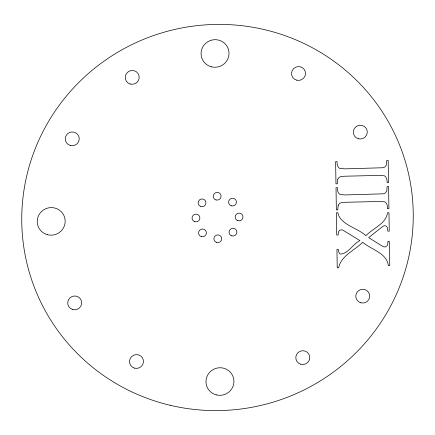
<?xml version="1.0" encoding="UTF-8"?>
<svg xmlns="http://www.w3.org/2000/svg" width="435" height="435" viewBox="0 0 435 435"><rect width="100%" height="100%" fill="white"/><g stroke="black" fill="none" stroke-linecap="round" stroke-linejoin="round"><path stroke-width="0.65" d="M387.976 241.632L387.705 244.214L387.03 245.846L385.067 247.02L383.3 246.601L380.853 245.28L368.679 237.608L383.202 226.086L384.79 225.683L386.231 226.108L387.395 227.532L387.819 231.159L389.249 231.126L388.977 212.737L387.541 212.769C385.986 224.009 372.735 228.266 365.862 235.765C358.407 228.141 340.099 224.879 337.832 212.742L336.396 212.78L336.728 235.03L338.164 234.998L338.582 231.697L339.626 230.354L341.073 229.805L342.862 230.104L359.924 240.604C353.051 243.779 348.266 253.888 340.3 254.078L339.371 253.322L338.707 251.838L338.381 249.407L336.946 249.44L337.223 267.829L338.658 267.797C341.045 255.535 354.808 250.408 362.703 242.224C370.843 249.598 386.873 252.795 388.335 265.606L389.765 265.573L389.407 241.599L387.976 241.632M337.805 179.182L337.397 183.804L335.961 183.836L335.63 161.624L337.065 161.592C336.924 164.153 337.381 167.04 339.768 168.486L345.042 168.862L382.854 167.741L384.953 166.975L386.351 165.055L386.758 160.428L388.189 160.395L388.526 182.608L387.09 182.64C387.21 180.095 386.791 177.192 384.388 175.783L379.108 175.408L345.156 176.202L341.301 176.523L339.197 177.257L337.805 179.182M338.196 205.26L337.788 209.877L336.353 209.909L336.021 187.697L337.457 187.664C337.315 190.225 337.772 193.113 340.154 194.559L345.433 194.934L383.246 193.814L385.345 193.048L386.742 191.134L387.15 186.501L388.58 186.468L388.917 208.68L387.482 208.718C387.601 206.174 387.183 203.27 384.779 201.856L379.499 201.481L345.548 202.275L341.692 202.596L339.588 203.335L338.196 205.26M170.629 405.393A196.006 192.846 -16.6 0 0 405.529 162.146A196.006 192.846 -16.6 0 0 76.343 84.956A196.006 192.846 -16.6 0 0 170.629 405.393M358.375 138.765A6.998 6.889 -16.6 0 0 367.08 130.386A6.998 6.889 -16.6 0 0 355.438 127.205A6.998 6.889 -16.6 0 0 358.375 138.765M360.832 302.798A6.998 6.889 -16.6 0 0 369.538 294.419A6.998 6.889 -16.6 0 0 357.896 291.238A6.998 6.889 -16.6 0 0 360.832 302.798M300.721 364.226A6.998 6.889 -16.6 0 0 309.6 356.02A6.998 6.889 -16.6 0 0 298.029 352.6A6.998 6.889 -16.6 0 0 300.721 364.226M216.396 394.904A14.002 13.773 -16.6 0 0 233.448 377.787A14.002 13.773 -16.6 0 0 210.029 371.909A14.002 13.773 -16.6 0 0 216.396 394.904M134.551 368.146A6.998 6.889 -16.6 0 0 143.256 359.767A6.998 6.889 -16.6 0 0 131.615 356.586A6.998 6.889 -16.6 0 0 134.551 368.146M72.64 309.492A6.998 6.889 -16.6 0 0 81.519 301.286A6.998 6.889 -16.6 0 0 69.948 297.866A6.998 6.889 -16.6 0 0 72.64 309.492M47.632 234.753A14.002 13.773 -16.6 0 0 64.684 217.641A14.002 13.773 -16.6 0 0 41.265 211.763A14.002 13.773 -16.6 0 0 47.632 234.753M70.323 145.497A6.998 6.889 -16.6 0 0 79.029 137.112A6.998 6.889 -16.6 0 0 67.381 133.931A6.998 6.889 -16.6 0 0 70.323 145.497M130.157 83.993A6.998 6.889 -16.6 0 0 139.031 75.793A6.998 6.889 -16.6 0 0 127.46 72.368A6.998 6.889 -16.6 0 0 130.157 83.993M211.481 66.832A14.002 13.773 -16.6 0 0 228.533 49.72A14.002 13.773 -16.6 0 0 205.113 43.843A14.002 13.773 -16.6 0 0 211.481 66.832M296.605 80.149A6.998 6.889 -16.6 0 0 305.305 71.764A6.998 6.889 -16.6 0 0 293.663 68.583A6.998 6.889 -16.6 0 0 296.605 80.149M231.811 235.873A3.92 3.855 -16.6 0 0 236.781 231.284A3.92 3.855 -16.6 0 0 230.3 229.365A3.92 3.855 -16.6 0 0 231.811 235.873M231.36 205.815A3.92 3.855 -16.6 0 0 236.33 201.22A3.92 3.855 -16.6 0 0 229.849 199.306A3.92 3.855 -16.6 0 0 231.36 205.815M200.883 206.527A3.92 3.855 -16.6 0 0 205.853 201.932A3.92 3.855 -16.6 0 0 199.371 200.018A3.92 3.855 -16.6 0 0 200.883 206.527M201.334 236.586A3.92 3.855 -16.6 0 0 206.304 231.996A3.92 3.855 -16.6 0 0 199.823 230.077A3.92 3.855 -16.6 0 0 201.334 236.586M237.896 220.697A3.92 3.855 -16.6 0 0 242.866 216.103A3.92 3.855 -16.6 0 0 236.39 214.189A3.92 3.855 -16.6 0 0 237.896 220.697M216.026 199.942A3.92 3.855 -16.6 0 0 220.996 195.353A3.92 3.855 -16.6 0 0 214.52 193.434A3.92 3.855 -16.6 0 0 216.026 199.942M194.793 221.703A3.92 3.855 -16.6 0 0 199.768 217.108A3.92 3.855 -16.6 0 0 193.287 215.194A3.92 3.855 -16.6 0 0 194.793 221.703M216.663 242.458A3.92 3.855 -16.6 0 0 221.638 237.863A3.92 3.855 -16.6 0 0 215.156 235.949A3.92 3.855 -16.6 0 0 216.663 242.458"/></g></svg>
